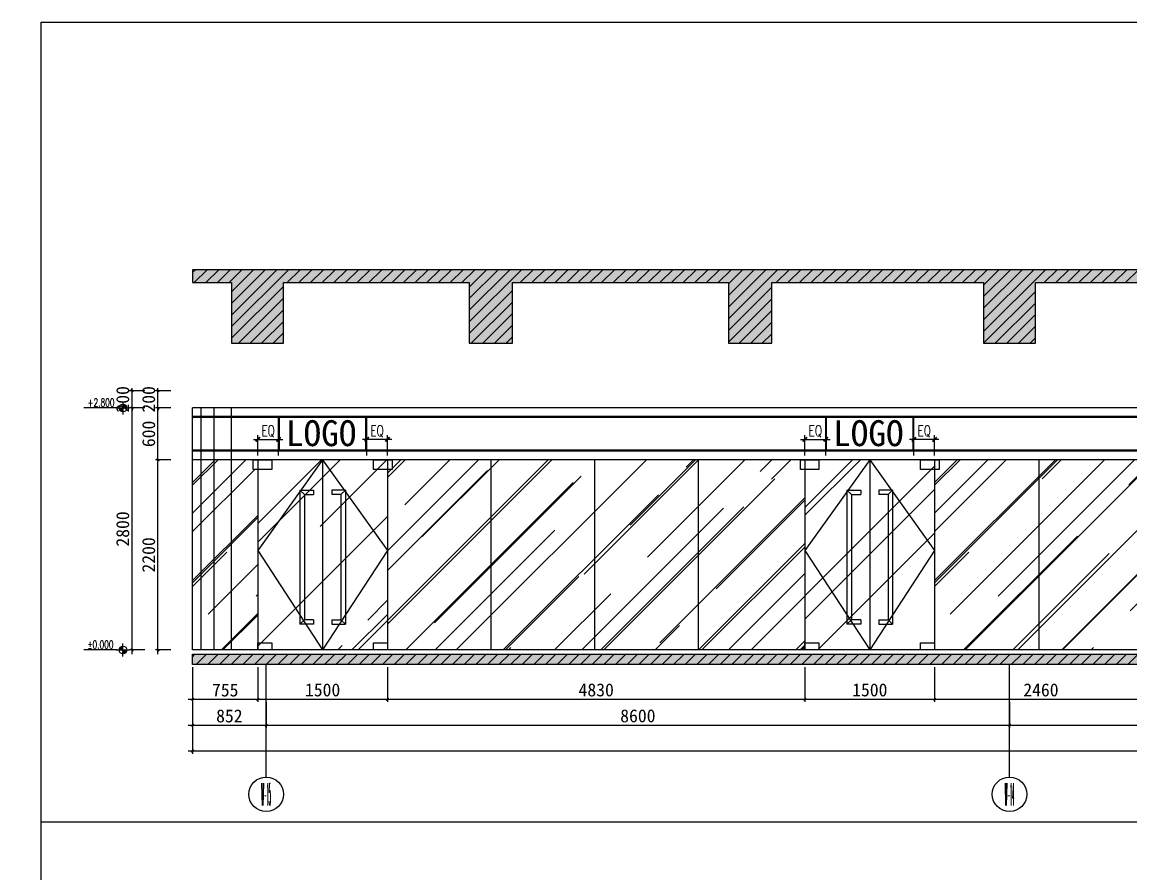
# Model space of a CAD drawing. Header units: millimetres. Extents: x 110215 to 630040, y -488650 to 141897.
# Drawn here: x 271463 to 284289, y 132042 to 141897 of the extents above; entities that cross this region are included whole.
import ezdxf
from ezdxf.enums import TextEntityAlignment as Align
from ezdxf.xclip import XClip

# ---------------------------------------------------------------- set-up
doc = ezdxf.new("R2010")
doc.units = ezdxf.units.MM
doc.header["$LTSCALE"] = 1000
doc.header["$XCLIPFRAME"] = 0
doc.layers.get('Defpoints').update_dxf_attribs({"color": 2})
for name, color, linetype in [('0-118标注', 2, 'Continuous'), ('0-140c立面材料填充', 250, 'Continuous'), ('0-140d立面材料分隔', 146, 'Continuous'), ('0-140立面图剖切线', 4, 'Continuous')]:
    doc.layers.add(name, color=color, linetype=linetype)
doc.styles.add('_TCH_AXIS', font='COMPLEX', dxfattribs={"bigfont": 'GBCBIG'})
doc.styles.add('COMPLEX', font='COMPLEX')
doc.styles.add('DIM_FONT', font='SIMPLEX', dxfattribs={"width": 0.7, "bigfont": 'GBCBIG'})
doc.styles.add('TXT', font='txt.shx', dxfattribs={"width": 0.7})
doc.styles.add('繁黑体', font='simhei.ttf')
doc.styles.add('黑体', font='simhei.ttf')
doc.dimstyles.new('50', dxfattribs={"dimscale": 50, "dimtxt": 3, "dimasz": 0.6, "dimexe": 0.6, "dimexo": 0.6, "dimtad": 1, "dimdec": 0, "dimdsep": 46, "dimtxsty": '黑体', "dimblk1": 'ARCHTICK', "dimblk2": 'ARCHTICK', "dimsah": 1, "dimcen": 0, "dimdle": 1, "dimclrd": 251, "dimclre": 251, "dimclrt": 2, "dimadec": 0, "dimazin": 0, "dimtfac": 1, "dimtdec": 0, "dimtix": 1, "dimtmove": 2, "dimatfit": 3, "dimldrblk": 'DOT', "dimfxl": 0, "dimtolj": 1, "dimtzin": 0, "dimarcsym": 0})
doc.dimstyles.new('副本 1-50', dxfattribs={"dimscale": 50, "dimtxt": 2.5, "dimasz": 1, "dimexe": 1, "dimexo": 1, "dimgap": 0.6, "dimtad": 1, "dimdec": 0, "dimrnd": 5, "dimzin": 0, "dimdsep": 46, "dimtxsty": 'TXT', "dimblk": 'ARCHTICK', "dimcen": 4, "dimdle": 1, "dimclrd": 3, "dimclre": 3, "dimclrt": 3, "dimadec": 0, "dimazin": 0, "dimtfac": 1, "dimtdec": 0, "dimtix": 1, "dimtmove": 2, "dimatfit": 3, "dimldrblk": 'ARCHTICK', "dimfxl": 0, "dimtolj": 1, "dimtzin": 0, "dimarcsym": 0})

# ---------------------------------------------------------------- blocks, each defined once
blk = doc.blocks.new('_ArchTick')
at = {"color": 0, "linetype": 'ByBlock', "const_width": 0.4}
blk.add_lwpolyline([(-0.5, -0.5), (0.5, 0.5)], dxfattribs=at)
blk = doc.blocks.new('*D175')
at = {"color": 251, "lineweight": -2, "transparency": 16777216}
for p, q in [((343132, 124208), (343132, 123908)), ((383755, 124208), (383755, 123908)), ((343082, 123938), (383805, 123938))]:
    blk.add_line(p, q, dxfattribs=at)
at = {"layer": 'Defpoints', "color": 0, "transparency": 16777216}
for p in [(343132, 124238), (383755, 124238), (383755, 123938)]:
    blk.add_point(p, dxfattribs=at)
at = {"color": 251, "lineweight": -2, "transparency": 16777216, "xscale": 30, "yscale": 30, "zscale": 30, "rotation": 180}
blk.add_blockref('_ArchTick', (343132, 123938), dxfattribs=at)
at = {"color": 251, "lineweight": -2, "transparency": 16777216, "xscale": 30, "yscale": 30, "zscale": 30}
blk.add_blockref('_ArchTick', (383755, 123938), dxfattribs=at)
at = {"color": 2, "transparency": 16777216, "insert": (363444, 124045), "char_height": 150, "attachment_point": 5, "style": '黑体'}
blk.add_mtext('\\A1;40623', dxfattribs=at)
blk = doc.blocks.new('_DOT')
at = {"color": 0, "linetype": 'ByBlock'}
blk.add_line((-0.5, 0), (-1, 0), dxfattribs=at)
at = {"color": 0, "linetype": 'ByBlock', "const_width": 0.5}
blk.add_lwpolyline([(-0.25, 0, 1), (0.25, 0, 1)], format="xyb", close=True, dxfattribs=at)
blk = doc.blocks.new('*D130')
at = {"color": 3, "lineweight": -2, "transparency": 16777216}
for p, q in [((2433331, 314145), (2433331, 314382)), ((2433571, 314145), (2433571, 314382)), ((2433621, 314332), (2433281, 314332))]:
    blk.add_line(p, q, dxfattribs=at)
at = {"layer": 'Defpoints', "color": 0, "transparency": 16777216}
for p in [(2433331, 314332), (2433331, 314095), (2433571, 314095)]:
    blk.add_point(p, dxfattribs=at)
at = {"color": 3, "lineweight": -2, "transparency": 16777216, "xscale": 50, "yscale": 50, "zscale": 50, "rotation": 180}
blk.add_blockref('_ArchTick', (2433331, 314332), dxfattribs=at)
at = {"color": 3, "lineweight": -2, "transparency": 16777216, "xscale": 50, "yscale": 50, "zscale": 50}
blk.add_blockref('_ArchTick', (2433571, 314332), dxfattribs=at)
at = {"color": 3, "transparency": 16777216, "insert": (2433451, 314425), "char_height": 125, "attachment_point": 5, "style": 'TXT'}
blk.add_mtext('\\A1;EQ', dxfattribs=at)
blk = doc.blocks.new('*D131')
at = {"color": 3, "lineweight": -2, "transparency": 16777216}
for p, q in [((2432071, 314145), (2432071, 314382)), ((2432311, 314145), (2432311, 314382)), ((2432021, 314332), (2432361, 314332))]:
    blk.add_line(p, q, dxfattribs=at)
at = {"layer": 'Defpoints', "color": 0, "transparency": 16777216}
for p in [(2432311, 314332), (2432071, 314095), (2432311, 314095)]:
    blk.add_point(p, dxfattribs=at)
at = {"color": 3, "lineweight": -2, "transparency": 16777216, "xscale": 50, "yscale": 50, "zscale": 50, "rotation": 180}
blk.add_blockref('_ArchTick', (2432071, 314332), dxfattribs=at)
at = {"color": 3, "lineweight": -2, "transparency": 16777216, "xscale": 50, "yscale": 50, "zscale": 50}
blk.add_blockref('_ArchTick', (2432311, 314332), dxfattribs=at)
at = {"color": 3, "transparency": 16777216, "insert": (2432191, 314425), "char_height": 125, "attachment_point": 5, "style": 'TXT'}
blk.add_mtext('\\A1;EQ', dxfattribs=at)
blk = doc.blocks.new('*D1322')
at = {"color": 251, "lineweight": -2, "transparency": 16777216}
for p, q in [((383910, 134887), (383910, 134487)), ((384665, 134887), (384665, 134487)), ((383860, 134517), (384715, 134517))]:
    blk.add_line(p, q, dxfattribs=at)
at = {"layer": 'Defpoints', "color": 0, "transparency": 16777216}
for p in [(383910, 134917), (384665, 134917), (384665, 134517)]:
    blk.add_point(p, dxfattribs=at)
at = {"color": 251, "lineweight": -2, "transparency": 16777216, "xscale": 30, "yscale": 30, "zscale": 30, "rotation": 180}
blk.add_blockref('_ArchTick', (383910, 134517), dxfattribs=at)
at = {"color": 251, "lineweight": -2, "transparency": 16777216, "xscale": 30, "yscale": 30, "zscale": 30}
blk.add_blockref('_ArchTick', (384665, 134517), dxfattribs=at)
at = {"color": 2, "transparency": 16777216, "insert": (384288, 134623), "char_height": 150, "attachment_point": 5, "style": '黑体'}
blk.add_mtext('\\A1;755', dxfattribs=at)
blk = doc.blocks.new('*D1323')
at = {"color": 251, "lineweight": -2, "transparency": 16777216}
for p, q in [((384665, 134887), (384665, 134487)), ((386165, 134887), (386165, 134487)), ((384615, 134517), (386215, 134517))]:
    blk.add_line(p, q, dxfattribs=at)
at = {"layer": 'Defpoints', "color": 0, "transparency": 16777216}
for p in [(384665, 134917), (386165, 134917), (386165, 134517)]:
    blk.add_point(p, dxfattribs=at)
at = {"color": 251, "lineweight": -2, "transparency": 16777216, "xscale": 30, "yscale": 30, "zscale": 30, "rotation": 180}
blk.add_blockref('_ArchTick', (384665, 134517), dxfattribs=at)
at = {"color": 251, "lineweight": -2, "transparency": 16777216, "xscale": 30, "yscale": 30, "zscale": 30}
blk.add_blockref('_ArchTick', (386165, 134517), dxfattribs=at)
at = {"color": 2, "transparency": 16777216, "insert": (385415, 134624), "char_height": 150, "attachment_point": 5, "style": '黑体'}
blk.add_mtext('\\A1;1500', dxfattribs=at)
blk = doc.blocks.new('*D1324')
at = {"color": 251, "lineweight": -2, "transparency": 16777216}
for p, q in [((386165, 134887), (386165, 134487)), ((390995, 134887), (390995, 134487)), ((386115, 134517), (391045, 134517))]:
    blk.add_line(p, q, dxfattribs=at)
at = {"layer": 'Defpoints', "color": 0, "transparency": 16777216}
for p in [(386165, 134917), (390995, 134917), (390995, 134517)]:
    blk.add_point(p, dxfattribs=at)
at = {"color": 251, "lineweight": -2, "transparency": 16777216, "xscale": 30, "yscale": 30, "zscale": 30, "rotation": 180}
blk.add_blockref('_ArchTick', (386165, 134517), dxfattribs=at)
at = {"color": 251, "lineweight": -2, "transparency": 16777216, "xscale": 30, "yscale": 30, "zscale": 30}
blk.add_blockref('_ArchTick', (390995, 134517), dxfattribs=at)
at = {"color": 2, "transparency": 16777216, "insert": (388580, 134624), "char_height": 150, "attachment_point": 5, "style": '黑体'}
blk.add_mtext('\\A1;4830', dxfattribs=at)
blk = doc.blocks.new('*D1325')
at = {"color": 251, "lineweight": -2, "transparency": 16777216}
for p, q in [((390995, 134887), (390995, 134487)), ((392495, 134887), (392495, 134487)), ((390945, 134517), (392545, 134517))]:
    blk.add_line(p, q, dxfattribs=at)
at = {"layer": 'Defpoints', "color": 0, "transparency": 16777216}
for p in [(390995, 134917), (392495, 134917), (392495, 134517)]:
    blk.add_point(p, dxfattribs=at)
at = {"color": 251, "lineweight": -2, "transparency": 16777216, "xscale": 30, "yscale": 30, "zscale": 30, "rotation": 180}
blk.add_blockref('_ArchTick', (390995, 134517), dxfattribs=at)
at = {"color": 251, "lineweight": -2, "transparency": 16777216, "xscale": 30, "yscale": 30, "zscale": 30}
blk.add_blockref('_ArchTick', (392495, 134517), dxfattribs=at)
at = {"color": 2, "transparency": 16777216, "insert": (391745, 134624), "char_height": 150, "attachment_point": 5, "style": '黑体'}
blk.add_mtext('\\A1;1500', dxfattribs=at)
blk = doc.blocks.new('*D1326')
at = {"color": 251, "lineweight": -2, "transparency": 16777216}
for p, q in [((392495, 134887), (392495, 134487)), ((394955, 134887), (394955, 134487)), ((392445, 134517), (395005, 134517))]:
    blk.add_line(p, q, dxfattribs=at)
at = {"layer": 'Defpoints', "color": 0, "transparency": 16777216}
for p in [(392495, 134917), (394955, 134917), (394955, 134517)]:
    blk.add_point(p, dxfattribs=at)
at = {"color": 251, "lineweight": -2, "transparency": 16777216, "xscale": 30, "yscale": 30, "zscale": 30, "rotation": 180}
blk.add_blockref('_ArchTick', (392495, 134517), dxfattribs=at)
at = {"color": 251, "lineweight": -2, "transparency": 16777216, "xscale": 30, "yscale": 30, "zscale": 30}
blk.add_blockref('_ArchTick', (394955, 134517), dxfattribs=at)
at = {"color": 2, "transparency": 16777216, "insert": (393725, 134624), "char_height": 150, "attachment_point": 5, "style": '黑体'}
blk.add_mtext('\\A1;2460', dxfattribs=at)
blk = doc.blocks.new('*D1341')
at = {"color": 251, "lineweight": -2, "transparency": 16777216}
for p, q in [((383910, 134487), (383910, 134187)), ((384762, 134487), (384762, 134187)), ((383860, 134217), (384812, 134217))]:
    blk.add_line(p, q, dxfattribs=at)
at = {"layer": 'Defpoints', "color": 0, "transparency": 16777216}
for p in [(383910, 134517), (384762, 134517), (384762, 134217)]:
    blk.add_point(p, dxfattribs=at)
at = {"color": 251, "lineweight": -2, "transparency": 16777216, "xscale": 30, "yscale": 30, "zscale": 30, "rotation": 180}
blk.add_blockref('_ArchTick', (383910, 134217), dxfattribs=at)
at = {"color": 251, "lineweight": -2, "transparency": 16777216, "xscale": 30, "yscale": 30, "zscale": 30}
blk.add_blockref('_ArchTick', (384762, 134217), dxfattribs=at)
at = {"color": 2, "transparency": 16777216, "insert": (384336, 134323), "char_height": 150, "attachment_point": 5, "style": '黑体'}
blk.add_mtext('\\A1;852', dxfattribs=at)
blk = doc.blocks.new('*D1342')
at = {"color": 251, "lineweight": -2, "transparency": 16777216}
for p, q in [((384762, 134487), (384762, 134187)), ((393362, 134487), (393362, 134187)), ((384712, 134217), (393412, 134217))]:
    blk.add_line(p, q, dxfattribs=at)
at = {"layer": 'Defpoints', "color": 0, "transparency": 16777216}
for p in [(384762, 134517), (393362, 134517), (393362, 134217)]:
    blk.add_point(p, dxfattribs=at)
at = {"color": 251, "lineweight": -2, "transparency": 16777216, "xscale": 30, "yscale": 30, "zscale": 30, "rotation": 180}
blk.add_blockref('_ArchTick', (384762, 134217), dxfattribs=at)
at = {"color": 251, "lineweight": -2, "transparency": 16777216, "xscale": 30, "yscale": 30, "zscale": 30}
blk.add_blockref('_ArchTick', (393362, 134217), dxfattribs=at)
at = {"color": 2, "transparency": 16777216, "insert": (389062, 134324), "char_height": 150, "attachment_point": 5, "style": '黑体'}
blk.add_mtext('\\A1;8600', dxfattribs=at)
blk = doc.blocks.new('*D1343')
at = {"color": 251, "lineweight": -2, "transparency": 16777216}
for p, q in [((393362, 134487), (393362, 134187)), ((401762, 134487), (401762, 134187)), ((393312, 134217), (401812, 134217))]:
    blk.add_line(p, q, dxfattribs=at)
at = {"layer": 'Defpoints', "color": 0, "transparency": 16777216}
for p in [(393362, 134517), (401762, 134517), (401762, 134217)]:
    blk.add_point(p, dxfattribs=at)
at = {"color": 251, "lineweight": -2, "transparency": 16777216, "xscale": 30, "yscale": 30, "zscale": 30, "rotation": 180}
blk.add_blockref('_ArchTick', (393362, 134217), dxfattribs=at)
at = {"color": 251, "lineweight": -2, "transparency": 16777216, "xscale": 30, "yscale": 30, "zscale": 30}
blk.add_blockref('_ArchTick', (401762, 134217), dxfattribs=at)
at = {"color": 2, "transparency": 16777216, "insert": (397562, 134324), "char_height": 150, "attachment_point": 5, "style": '黑体'}
blk.add_mtext('\\A1;8400', dxfattribs=at)
blk = doc.blocks.new('*D1346')
at = {"color": 251, "lineweight": -2, "transparency": 16777216}
for p, q in [((383910, 134187), (383910, 133887)), ((416085, 134187), (416085, 133887)), ((416135, 133917), (383860, 133917))]:
    blk.add_line(p, q, dxfattribs=at)
at = {"layer": 'Defpoints', "color": 0, "transparency": 16777216}
for p in [(383910, 134217), (416085, 134217), (383910, 133917)]:
    blk.add_point(p, dxfattribs=at)
at = {"color": 251, "lineweight": -2, "transparency": 16777216, "xscale": 30, "yscale": 30, "zscale": 30, "rotation": 180}
blk.add_blockref('_ArchTick', (383910, 133917), dxfattribs=at)
at = {"color": 251, "lineweight": -2, "transparency": 16777216, "xscale": 30, "yscale": 30, "zscale": 30}
blk.add_blockref('_ArchTick', (416085, 133917), dxfattribs=at)
at = {"color": 2, "transparency": 16777216, "insert": (399998, 134023), "char_height": 150, "attachment_point": 5, "style": '黑体'}
blk.add_mtext('\\A1;32175', dxfattribs=at)
blk = doc.blocks.new('_AXISO')
blk.add_circle((0, 0), 0.5)
at = {"style": 'COMPLEX', "width": 1.041667}
blk.add_attdef('A', text='', height=0.56, dxfattribs=at).set_placement((-0.25, -0.28), (0.25, -0.28), align=Align.FIT)
blk = doc.blocks.new('*D1347')
at = {"color": 251, "lineweight": -2, "transparency": 16777216}
for p, q in [((383660, 137287), (383480, 137287)), ((383510, 135037), (383510, 137337)), ((383660, 135087), (383480, 135087))]:
    blk.add_line(p, q, dxfattribs=at)
at = {"layer": 'Defpoints', "color": 0, "transparency": 16777216}
for p in [(383510, 137287), (383910, 137287), (383910, 135087)]:
    blk.add_point(p, dxfattribs=at)
at = {"color": 251, "lineweight": -2, "transparency": 16777216, "xscale": 30, "yscale": 30, "zscale": 30}
for p, rotation in [((383510, 137287), 90), ((383510, 135087), 270)]:
    blk.add_blockref('_ArchTick', p, dxfattribs=dict(at, rotation=rotation))
at = {"color": 2, "transparency": 16777216, "insert": (383403, 136187), "char_height": 150, "attachment_point": 5, "rotation": 90, "style": '黑体'}
blk.add_mtext('\\A1;2200', dxfattribs=at)
blk = doc.blocks.new('*D1348')
at = {"color": 251, "lineweight": -2, "transparency": 16777216}
for p, q in [((383660, 137887), (383480, 137887)), ((383510, 137237), (383510, 137937)), ((383660, 137287), (383480, 137287))]:
    blk.add_line(p, q, dxfattribs=at)
at = {"layer": 'Defpoints', "color": 0, "transparency": 16777216}
for p in [(383510, 137887), (383910, 137887), (383910, 137287)]:
    blk.add_point(p, dxfattribs=at)
at = {"color": 251, "lineweight": -2, "transparency": 16777216, "xscale": 30, "yscale": 30, "zscale": 30}
for p, rotation in [((383510, 137887), 90), ((383510, 137287), 270)]:
    blk.add_blockref('_ArchTick', p, dxfattribs=dict(at, rotation=rotation))
at = {"color": 2, "transparency": 16777216, "insert": (383403, 137587), "char_height": 150, "attachment_point": 5, "rotation": 90, "style": '黑体'}
blk.add_mtext('\\A1;600', dxfattribs=at)
blk = doc.blocks.new('*D1349')
at = {"color": 251, "lineweight": -2, "transparency": 16777216}
for p, q in [((383660, 138087), (383480, 138087)), ((383510, 138087), (383510, 138117)), ((383510, 137887), (383510, 138087)), ((383660, 137887), (383480, 137887)), ((383510, 137887), (383510, 137857))]:
    blk.add_line(p, q, dxfattribs=at)
at = {"layer": 'Defpoints', "color": 0, "transparency": 16777216}
for p in [(383510, 138087), (383910, 138087), (383910, 137887)]:
    blk.add_point(p, dxfattribs=at)
at = {"color": 251, "lineweight": -2, "transparency": 16777216, "xscale": 30, "yscale": 30, "zscale": 30}
for p, rotation in [((383510, 138087), 270), ((383510, 137887), 90)]:
    blk.add_blockref('_ArchTick', p, dxfattribs=dict(at, rotation=rotation))
at = {"color": 2, "transparency": 16777216, "insert": (383403, 137987), "char_height": 150, "attachment_point": 5, "rotation": 90, "style": '黑体'}
blk.add_mtext('\\A1;200', dxfattribs=at)
blk = doc.blocks.new('*D1350')
at = {"color": 251, "lineweight": -2, "transparency": 16777216}
for p, q in [((383360, 137887), (383180, 137887)), ((383210, 135037), (383210, 137937)), ((383360, 135087), (383180, 135087))]:
    blk.add_line(p, q, dxfattribs=at)
at = {"layer": 'Defpoints', "color": 0, "transparency": 16777216}
for p in [(383210, 137887), (383510, 137887), (383510, 135087)]:
    blk.add_point(p, dxfattribs=at)
at = {"color": 251, "lineweight": -2, "transparency": 16777216, "xscale": 30, "yscale": 30, "zscale": 30}
for p, rotation in [((383210, 137887), 90), ((383210, 135087), 270)]:
    blk.add_blockref('_ArchTick', p, dxfattribs=dict(at, rotation=rotation))
at = {"color": 2, "transparency": 16777216, "insert": (383103, 136487), "char_height": 150, "attachment_point": 5, "rotation": 90, "style": '黑体'}
blk.add_mtext('\\A1;2800', dxfattribs=at)
blk = doc.blocks.new('*D1351')
at = {"color": 251, "lineweight": -2, "transparency": 16777216}
for p, q in [((383360, 138087), (383180, 138087)), ((383210, 138087), (383210, 138117)), ((383210, 137887), (383210, 138087)), ((383360, 137887), (383180, 137887)), ((383210, 137887), (383210, 137857))]:
    blk.add_line(p, q, dxfattribs=at)
at = {"layer": 'Defpoints', "color": 0, "transparency": 16777216}
for p in [(383210, 138087), (383510, 138087), (383510, 137887)]:
    blk.add_point(p, dxfattribs=at)
at = {"color": 251, "lineweight": -2, "transparency": 16777216, "xscale": 30, "yscale": 30, "zscale": 30}
for p, rotation in [((383210, 138087), 270), ((383210, 137887), 90)]:
    blk.add_blockref('_ArchTick', p, dxfattribs=dict(at, rotation=rotation))
at = {"color": 2, "transparency": 16777216, "insert": (383103, 137987), "char_height": 150, "attachment_point": 5, "rotation": 90, "style": '黑体'}
blk.add_mtext('\\A1;200', dxfattribs=at)
blk = doc.blocks.new('*U702')
at = {"extrusion": (0, 0, -1)}
for points in [[(0, 0), (1.5, 0, 0.414214), (0, 1.5)], [(0, 0), (-1.5, 0, 0.414214), (0, -1.5)]]:
    blk.add_hatch(color=256, dxfattribs=at).paths.add_polyline_path(points)
for p, q in [((-2.25, 0), (-15.09, 0)), ((-2.52, 0), (2.52, 0)), ((0, -2.52), (0, 2.52))]:
    blk.add_line(p, q)
blk.add_circle((0, 0), 1.5)
at = {"style": 'DIM_FONT', "width": 0.7, "flags": 8}
blk.add_attdef('%%P0.000', (-13.68, -0.59), '', height=3, dxfattribs=at)
blk = doc.blocks.new('*U703')
at = {"extrusion": (0, 0, -1)}
for points in [[(0, 0), (1.5, 0, -0.414214), (0, -1.5)], [(0, 0), (-1.5, 0, -0.414214), (0, 1.5)]]:
    blk.add_hatch(color=256, dxfattribs=at).paths.add_polyline_path(points)
for p, q in [((-2.25, 0), (-15.09, 0)), ((-2.52, 0), (2.52, 0)), ((0, 2.52), (0, -2.52))]:
    blk.add_line(p, q)
blk.add_circle((0, 0), 1.5)
at = {"style": 'DIM_FONT', "width": 0.7, "flags": 8}
blk.add_attdef('%%P0.000', (-13.68, 0.59), '', height=3, dxfattribs=at)
blk = doc.blocks.new('dsafsaefw')
h = blk.add_hatch()
h.set_pattern_fill('ANSI31', color=250, scale=30)
h.paths.add_polyline_path([(383755, 129508.1), (383755, 129358.1), (381466.7, 129358.1), (381466.7, 128658.1), (380853.2, 128658.1), (380853.2, 129358.1), (378799.7, 129358.1), (378799.7, 128658.1), (378184.6, 128658.1), (378184.6, 129358.1), (375510.5, 129358.1), (375510.5, 128658.1), (375010.5, 128658.1), (375010.5, 129358.1), (373060.5, 129358.1), (373060.5, 128658.1), (372460.5, 128658.1), (372460.5, 129358.1), (370711.3, 129358.1), (370711.3, 128658.1), (370211.3, 128658.1), (370211.3, 129358.1), (368460.8, 129358.1), (368460.8, 128658.1), (367860.8, 128658.1), (367860.8, 129358.1), (365710.7, 129358.1), (365710.7, 128658.1), (365110.7, 128658.1), (365110.7, 129358.1), (362810.7, 129358.1), (362810.7, 128658.1), (362210.7, 128658.1), (362210.7, 129358.1), (360060.5, 129358.1), (360060.5, 128658.1), (359460.5, 128658.1), (359460.5, 129358.1), (357209.5, 129358.1), (357209.5, 128658.1), (356709.5, 128658.1), (356709.5, 129358.1), (354409.5, 129358.1), (354409.5, 128658.1), (353909.5, 128658.1), (353909.5, 129358.1), (351634.6, 129358.1), (351634.6, 128658.1), (351034.6, 128658.1), (351034.6, 129358.1), (348810.5, 129358.1), (348810.5, 128658.1), (348310.5, 128658.1), (348310.5, 129358.1), (346010.5, 129358.1), (346010.5, 128658.1), (345510.5, 128658.1), (345510.5, 129358.1), (343731.9, 129358.1), (343731.9, 128658.1), (343132.2, 128658.1), (343132.2, 129508.1)])
h.paths.add_polyline_path([(343132.2, 125058.1), (383755, 125058.1), (383755, 124938.1), (343132.2, 124938.1)])
at = {"layer": '0-140c立面材料填充'}
h = blk.add_hatch(dxfattribs=at)
h.set_pattern_fill('AR-CONC', color=256)
h.paths.add_polyline_path([(383755, 129508.1), (383755, 129358.1), (381466.7, 129358.1), (381466.7, 128658.1), (380853.2, 128658.1), (380853.2, 129358.1), (378799.7, 129358.1), (378799.7, 128658.1), (378184.6, 128658.1), (378184.6, 129358.1), (375510.5, 129358.1), (375510.5, 128658.1), (375010.5, 128658.1), (375010.5, 129358.1), (373060.5, 129358.1), (373060.5, 128658.1), (372460.5, 128658.1), (372460.5, 129358.1), (370711.3, 129358.1), (370711.3, 128658.1), (370211.3, 128658.1), (370211.3, 129358.1), (368460.8, 129358.1), (368460.8, 128658.1), (367860.8, 128658.1), (367860.8, 129358.1), (365710.7, 129358.1), (365710.7, 128658.1), (365110.7, 128658.1), (365110.7, 129358.1), (362810.7, 129358.1), (362810.7, 128658.1), (362210.7, 128658.1), (362210.7, 129358.1), (360060.5, 129358.1), (360060.5, 128658.1), (359460.5, 128658.1), (359460.5, 129358.1), (357209.5, 129358.1), (357209.5, 128658.1), (356709.5, 128658.1), (356709.5, 129358.1), (354409.5, 129358.1), (354409.5, 128658.1), (353909.5, 128658.1), (353909.5, 129358.1), (351634.6, 129358.1), (351634.6, 128658.1), (351034.6, 128658.1), (351034.6, 129358.1), (348810.5, 129358.1), (348810.5, 128658.1), (348310.5, 128658.1), (348310.5, 129358.1), (346010.5, 129358.1), (346010.5, 128658.1), (345510.5, 128658.1), (345510.5, 129358.1), (343731.9, 129358.1), (343731.9, 128658.1), (343132.2, 128658.1), (343132.2, 129508.1)])
h = blk.add_hatch(dxfattribs=at)
h.set_pattern_fill('AR-CONC', color=256)
h.paths.add_polyline_path([(343132.2, 125058.1), (383755, 125058.1), (383755, 124938.1), (343132.2, 124938.1)])
for points in [[(383755, 129508.1), (383755, 129358.1), (381466.7, 129358.1), (381466.7, 128658.1), (380853.2, 128658.1), (380853.2, 129358.1), (378799.7, 129358.1), (378799.7, 128658.1), (378184.6, 128658.1), (378184.6, 129358.1), (375510.5, 129358.1), (375510.5, 128658.1), (375010.5, 128658.1), (375010.5, 129358.1), (373060.5, 129358.1), (373060.5, 128658.1), (372460.5, 128658.1), (372460.5, 129358.1), (370711.3, 129358.1)], [(343132.2, 129508.1), (383755, 129508.1)]]:
    blk.add_lwpolyline(points)
blk.add_lwpolyline([(343132.2, 125058.1), (383755, 125058.1), (383755, 124938.1), (343132.2, 124938.1)], close=True)
at = {"layer": '0-140立面图剖切线'}
for p, q in [((343132.2, 127908.1), (383755, 127908.1)), ((343132.2, 125108.1), (383755, 125108.1))]:
    blk.add_line(p, q, dxfattribs=at)
dim = blk.add_linear_dim(base=(383755, 123938.1), p1=(343132.3, 124238.1), p2=(383755, 124238.1), dimstyle='50', override={"dimfxl": 10, "dimarcsym": 1})
dim.commit()
dim.dimension.update_dxf_attribs({"geometry": '*D175', "text_midpoint": (363443.6, 124045.2)})
blk = doc.blocks.new('kjlkj')
at = {"layer": '0-140c立面材料填充'}
h = blk.add_hatch(dxfattribs=at)
h.set_pattern_fill('AR-RROOF', color=256, scale=50, angle=45, style=0)
h.set_pattern_definition([(45, (2419215.6, 311894.9), (1077.63, 2873.68), [19050, -2540, 6350, -1270]), (45, (2419961, 313538.3), (-2092.4, 296.35), [3810, -419.1, 7620, -952.5]), (45, (2418901.25, 313107.2), (4068.056, 5271.41), [10160, -1778, 5080, -1270])])
h.paths.add_polyline_path([(2433571.1, 314094.9), (2432071.1, 314094.9), (2432071.1, 311894.9), (2433571.1, 311894.9)])
at = {"color": 8}
for p, q in [((2432311.1, 314194.9), (2432311.1, 314594.9)), ((2432321.1, 314194.9), (2432321.1, 314594.9)), ((2433321.1, 314194.9), (2433321.1, 314594.9)), ((2433331.1, 314194.9), (2433331.1, 314594.9))]:
    blk.add_line(p, q, dxfattribs=at)
for points in [[(2432821.1, 314094.9), (2432071.1, 313044.9), (2432821.1, 311894.9)], [(2432821.1, 314094.9), (2433571.1, 313044.9), (2432821.1, 311894.9)]]:
    blk.add_lwpolyline(points, dxfattribs=at)
at = {"layer": '0-140d立面材料分隔'}
for p, q in [((2432071.1, 314094.9), (2432071.1, 311894.9)), ((2432821.1, 314094.9), (2432821.1, 311894.9)), ((2433571.1, 314094.9), (2433571.1, 311894.9))]:
    blk.add_line(p, q, dxfattribs=at)
at = {"layer": '0-140d立面材料分隔', "color": 1}
for p, q in [((2432609.7, 313694.9, -219.5), (2432556.9, 313744.9, -219.5)), ((2432556.9, 313744.9, -219.5), (2432556.9, 312194.9)), ((2432556.9, 313744.9, -219.5), (2432715.4, 313744.9, -219.5)), ((2432715.4, 313744.9, -219.5), (2432715.4, 313694.9, -219.5)), ((2432926.8, 313744.9, -219.5), (2432926.8, 313694.9, -219.5)), ((2433085.4, 313744.9, -219.5), (2432926.8, 313744.9, -219.5)), ((2433032.5, 313694.9, -219.5), (2433085.4, 313744.9, -219.5)), ((2433085.4, 313744.9, -219.5), (2433085.4, 312194.9)), ((2432609.7, 313694.9, -219.5), (2432609.7, 312244.9)), ((2432609.7, 313694.9, -219.5), (2432715.4, 313694.9, -219.5)), ((2433032.5, 313694.9, -219.5), (2432926.8, 313694.9, -219.5)), ((2433032.5, 313694.9, -219.5), (2433032.5, 312244.9)), ((2432609.7, 312244.9), (2432556.9, 312194.9)), ((2432715.4, 312194.9), (2432556.9, 312194.9)), ((2432715.4, 312244.9), (2432609.7, 312244.9)), ((2432715.4, 312244.9), (2432715.4, 312194.9)), ((2432926.8, 312244.9), (2433032.5, 312244.9)), ((2432926.8, 312244.9), (2432926.8, 312194.9)), ((2432926.8, 312194.9), (2433085.4, 312194.9)), ((2433032.5, 312244.9), (2433085.4, 312194.9))]:
    blk.add_line(p, q, dxfattribs=at)
for points in [[(2432018.3, 314094.9), (2432233.1, 314094.9), (2432233.1, 313984.9), (2432018.3, 313984.9)], [(2433409.2, 314094.9), (2433624, 314094.9), (2433624, 313984.9), (2433409.2, 313984.9)], [(2432071.1, 311978.2), (2432233.1, 311978.2), (2432233.1, 311894.9), (2432071.1, 311894.9)], [(2433409.2, 311978.2), (2433571.1, 311978.2), (2433571.1, 311894.9), (2433409.2, 311894.9)]]:
    blk.add_lwpolyline(points, close=True, dxfattribs=at)
at = {"color": 1, "style": '繁黑体'}
blk.add_text('LOGO', height=300, dxfattribs=at).set_placement((2432396, 314253.3, -219.5))
at = {"color": 8}
dim = blk.add_linear_dim(base=(2432311.1, 314332.1), p1=(2432071.1, 314094.9), p2=(2432311.1, 314094.9), text='EQ', dimstyle='副本 1-50', dxfattribs=at)
dim.commit()
dim.dimension.update_dxf_attribs({"geometry": '*D131', "text_midpoint": (2432191.1, 314424.6)})
dim = blk.add_linear_dim(base=(2433331.1, 314332.1), p1=(2433571.1, 314094.9), p2=(2433331.1, 314094.9), angle=180, text='EQ', dimstyle='副本 1-50', dxfattribs=at)
dim.commit()
dim.dimension.update_dxf_attribs({"geometry": '*D130', "text_midpoint": (2433451.1, 314424.6)})
blk = doc.blocks.new('adsawsdwa')
h = blk.add_hatch()
h.set_pattern_fill('ANSI31', color=250, scale=30)
h.paths.add_polyline_path([(383910.3, 139487), (383910.3, 139337), (384361.9, 139337), (384361.9, 138637), (384961.9, 138637), (384961.9, 139337), (387110.5, 139337), (387110.5, 138637), (387610.5, 138637), (387610.5, 139337), (390110.5, 139337), (390110.5, 138637), (390610.5, 138637), (390610.5, 139337), (393060.5, 139337), (393060.5, 138637), (393660.5, 138637), (393660.5, 139337), (395910.5, 139337), (395910.5, 138637), (396410.5, 138637), (396410.5, 139337), (398710.5, 139337), (398710.5, 138637), (399210.5, 138637), (399210.5, 139337), (401360.5, 139337), (401360.5, 138637), (401960.5, 138637), (401960.5, 139337), (404584.1, 139337), (404584.1, 138637), (405104.7, 138637), (405104.7, 139337), (406634.7, 139337), (406634.7, 138637), (407234.7, 138637), (407234.7, 139337), (410659.8, 139337), (410659.8, 138637), (411159.8, 138637), (411159.8, 139337), (416085.3, 139337), (416085.3, 139487)])
h.paths.add_polyline_path([(383910.3, 135037), (416085.3, 135037), (416085.3, 134917), (383910.3, 134917)])
at = {"layer": '0-140c立面材料填充'}
h = blk.add_hatch(dxfattribs=at)
h.set_pattern_fill('AR-CONC', color=256)
h.paths.add_polyline_path([(383910.3, 139487), (383910.3, 139337), (384361.9, 139337), (384361.9, 138637), (384961.9, 138637), (384961.9, 139337), (387110.5, 139337), (387110.5, 138637), (387610.5, 138637), (387610.5, 139337), (390110.5, 139337), (390110.5, 138637), (390610.5, 138637), (390610.5, 139337), (393060.5, 139337), (393060.5, 138637), (393660.5, 138637), (393660.5, 139337), (395910.5, 139337), (395910.5, 138637), (396410.5, 138637), (396410.5, 139337), (398710.5, 139337), (398710.5, 138637), (399210.5, 138637), (399210.5, 139337), (401360.5, 139337), (401360.5, 138637), (401960.5, 138637), (401960.5, 139337), (404584.1, 139337), (404584.1, 138637), (405104.7, 138637), (405104.7, 139337), (406634.7, 139337), (406634.7, 138637), (407234.7, 138637), (407234.7, 139337), (410659.8, 139337), (410659.8, 138637), (411159.8, 138637), (411159.8, 139337), (416085.3, 139337), (416085.3, 139487)])
h.paths.add_polyline_path([(383910.3, 135037), (416085.3, 135037), (416085.3, 134917), (383910.3, 134917)])
h = blk.add_hatch(dxfattribs=at)
h.set_pattern_fill('AR-RROOF', color=256, scale=600, angle=45)
h.set_pattern_definition([(45, (399665.26, 221717.5), (509.117, 1357.645), [9000, -1200, 3000, -600]), (45, (400017.4, 222493.9), (-988.535, 140.007), [1800, -198, 3600, -450]), (45, (399516.77, 222290.3), (1921.9162, 2490.43), [4800, -840, 2400, -600])])
h.paths.add_polyline_path([(383910.3, 137287), (383910.3, 135087), (384665.3, 135087), (384665.3, 137177), (384612.4, 137177), (384612.4, 137287)])
h = blk.add_hatch(dxfattribs=at)
h.set_pattern_fill('AR-RROOF', color=256, scale=600, angle=45)
h.set_pattern_definition([(45, (397265.26, 221717.5), (509.117, 1357.645), [9000, -1200, 3000, -600]), (45, (397617.4, 222493.9), (-988.535, 140.007), [1800, -198, 3600, -450]), (45, (397116.77, 222290.3), (1921.9162, 2490.43), [4800, -840, 2400, -600])])
h.paths.add_polyline_path([(390995.3, 135087), (390995.3, 137287), (386218.1, 137287), (386218.1, 137177), (386165.3, 137177), (386165.3, 135087), (386664.9, 135087)])
h = blk.add_hatch(dxfattribs=at)
h.set_pattern_fill('AR-RROOF', color=256, scale=600, angle=45)
h.set_pattern_definition([(45, (408250.26, 221717.5), (509.117, 1357.645), [9000, -1200, 3000, -600]), (45, (408602.4, 222493.9), (-988.535, 140.007), [1800, -198, 3600, -450]), (45, (408101.77, 222290.3), (1921.9162, 2490.43), [4800, -840, 2400, -600])])
h.paths.add_polyline_path([(392495.3, 137287), (392495.3, 135087), (394955.3, 135087), (394955.3, 136964.6), (394955.3, 137287), (393197.4, 137287)])
at = {"color": 2}
blk.add_line((383910.3, 135087), (383910.3, 137887), dxfattribs=at)
at = {"color": 8}
for p, q in [((384010.3, 135087), (384010.3, 137887)), ((384160.3, 135087), (384160.3, 137887)), ((384360.3, 135087), (384360.3, 137887))]:
    blk.add_line(p, q, dxfattribs=at)
at = {"color": 251}
for p, q in [((387365.3, 135087), (387365.3, 137287)), ((388565.3, 135087), (388565.3, 137287)), ((389765.3, 135087), (389765.3, 137287)), ((393705.2, 135087), (393705.2, 137287))]:
    blk.add_line(p, q, dxfattribs=at)
for points in [[(383910.3, 139487), (383910.3, 139337), (384361.9, 139337), (384361.9, 138637), (384961.9, 138637), (384961.9, 139337), (387110.5, 139337), (387110.5, 138637), (387610.5, 138637), (387610.5, 139337), (390110.5, 139337), (390110.5, 138637), (390610.5, 138637), (390610.5, 139337), (393060.5, 139337), (393060.5, 138637), (393660.5, 138637), (393660.5, 139337), (395910.5, 139337)], [(416085.3, 139487), (383910.3, 139487)]]:
    blk.add_lwpolyline(points)
blk.add_lwpolyline([(383910.3, 135037), (416085.3, 135037), (416085.3, 134917), (383910.3, 134917)], close=True)
at = {"layer": '0-118标注'}
for p, q in [((384762.2, 133617, 13.8), (384762.2, 134917)), ((393362.2, 133617, 13.8), (393362.2, 134917))]:
    blk.add_line(p, q, dxfattribs=at)
at = {"layer": '0-140d立面材料分隔'}
for p, q in [((405005.3, 137787), (383910.3, 137787)), ((405005.3, 137777), (383910.3, 137777)), ((405005.3, 137397), (383910.3, 137397)), ((405005.3, 137387), (383910.3, 137387)), ((405005.3, 137287), (383910.3, 137287))]:
    blk.add_line(p, q, dxfattribs=at)
at = {"layer": '0-140立面图剖切线'}
for p, q in [((416085.3, 137887), (383910.3, 137887)), ((416085.3, 135087), (383910.3, 135087))]:
    blk.add_line(p, q, dxfattribs=at)
at = {"color": 8}
for p in [(-2047405.8, -176807.9), (-2041075.8, -176807.9)]:
    blk.add_blockref('kjlkj', p, dxfattribs=at)
at = {"layer": '0-118标注'}
ref = blk.add_blockref('_AXISO', (384762.2, 133417, 13.8), dxfattribs=dict(at, xscale=400, yscale=400, zscale=400))
ref.add_attrib('A', 'W-15', dxfattribs={"layer": '0', "height": 257.36, "style": '_TCH_AXIS', "width": 0.113924}).set_placement((384707, 133288.3, 13.8), (384817.3, 133288.3, 13.8), align=Align.FIT)
ref = blk.add_blockref('_AXISO', (393362.2, 133417, 13.8), dxfattribs=dict(at, xscale=400, yscale=400, zscale=400))
ref.add_attrib('A', 'W-14', dxfattribs={"layer": '0', "height": 257.36, "style": '_TCH_AXIS', "width": 0.111111}).set_placement((393307, 133288.3, 13.8), (393417.3, 133288.3, 13.8), align=Align.FIT)
for base, p1, p2, picture, middle in [((383210.3, 138087), (383510.3, 137887), (383510.3, 138087), '*D1351', (383103.2, 137987)), ((383510.3, 138087), (383910.3, 137887), (383910.3, 138087), '*D1349', (383403.2, 137987)), ((383210.3, 137887), (383510.3, 135087), (383510.3, 137887), '*D1350', (383103.2, 136487)), ((383510.3, 137887), (383910.3, 137287), (383910.3, 137887), '*D1348', (383403.2, 137587)), ((383510.3, 137287), (383910.3, 135087), (383910.3, 137287), '*D1347', (383403.2, 136187))]:
    dim = blk.add_linear_dim(base=base, p1=p1, p2=p2, angle=90, dimstyle='50')
    dim.commit()
    dim.dimension.update_dxf_attribs({"geometry": picture, "text_midpoint": middle})
at = {"color": 5}
for base, p1, p2, picture, middle in [((384665.3, 134517), (383910.3, 134917), (384665.3, 134917), '*D1322', (384287.8, 134623.3)), ((386165.3, 134517), (384665.3, 134917), (386165.3, 134917), '*D1323', (385415.3, 134624.1)), ((390995.3, 134517), (386165.3, 134917), (390995.3, 134917), '*D1324', (388580.3, 134624.1)), ((392495.3, 134517), (390995.3, 134917), (392495.3, 134917), '*D1325', (391745.3, 134624.1)), ((394955.3, 134517), (392495.3, 134917), (394955.3, 134917), '*D1326', (393725.3, 134624.1)), ((384762.2, 134217), (383910.3, 134517), (384762.2, 134517), '*D1341', (384336.2, 134323.3)), ((393362.2, 134217), (384762.2, 134517), (393362.2, 134517), '*D1342', (389062.2, 134324.1)), ((401762.2, 134217), (393362.2, 134517), (401762.2, 134517), '*D1343', (397562.2, 134324.1)), ((383910.3, 133917), (416085.3, 134217), (383910.3, 134217), '*D1346', (399997.8, 134023.3))]:
    dim = blk.add_linear_dim(base=base, p1=p1, p2=p2, dimstyle='50', override={"dimfxl": 10, "dimarcsym": 1}, dxfattribs=at)
    dim.commit()
    dim.dimension.update_dxf_attribs({"geometry": picture, "text_midpoint": middle})

msp = doc.modelspace()

# ---------------------------------------------------------------- linework, layer by layer
msp.add_line((297229.5, 132641.2), (271684.1, 132641.2))
msp.add_lwpolyline([(271684.1, 141896.8), (297229.5, 141896.8), (297229.5, 121785.6), (271684.1, 121785.6)], close=True)

# ---------------------------------------------------------------- block references
ref = msp.add_blockref('dsafsaefw', (-109463.2, 9524.5))
XClip(ref).set_block_clipping_path([(340511.352159631, 123116.6543693244), (363669.9402070783, 132372.2257978958)])
at = {"color": 5}
ref = msp.add_blockref('adsawsdwa', (-110476.1, -454.4), dxfattribs=at)
XClip(ref).set_block_clipping_path([(382410.2334589859, 132672.6308274443), (407705.632219507, 141928.2022560159)])
at = {"layer": '0-118标注'}
ref = msp.add_blockref('*U703', (272628.6, 137432.7), dxfattribs=dict(at, xscale=30, yscale=30, zscale=30))
ref.add_attrib('%%P0.000', '+2.800', (272218, 137450.4), dxfattribs={"layer": '0', "color": 7, "height": 90, "style": 'DIM_FONT', "width": 0.7, "flags": 8})
ref = msp.add_blockref('*U702', (272628.6, 134632.7), dxfattribs=dict(at, xscale=30, yscale=30, zscale=30))
ref.add_attrib('%%P0.000', '±0.000', (272218, 134650.4), dxfattribs={"layer": '0', "color": 7, "height": 90, "style": 'DIM_FONT', "width": 0.7, "flags": 8})

doc.saveas('drawing.dxf')
